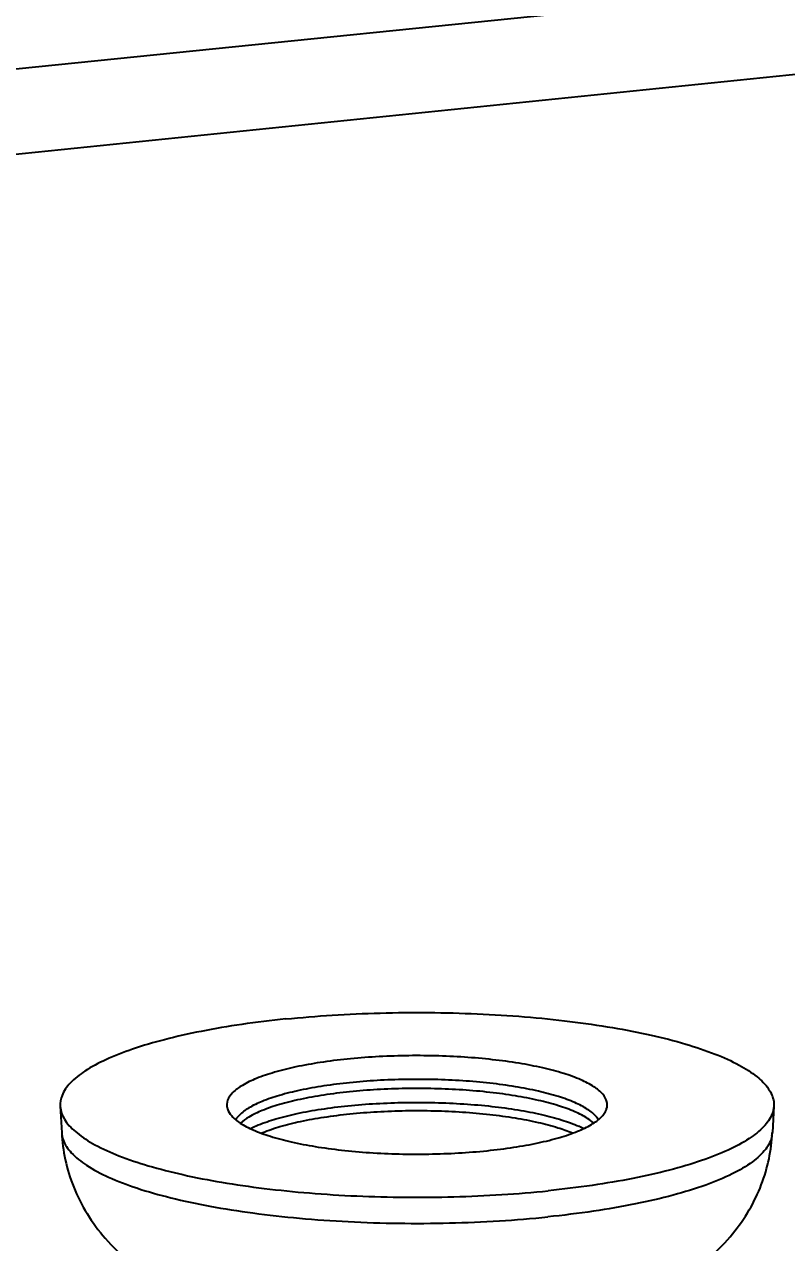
# Model space of a CAD drawing. Header units: millimetres. Extents: x -5407 to -45, y -6458 to 594.
# Drawn here: x -1918.17 to -1907.06, y -2036.01 to -2018.25 of the extents above; entities that cross this region are included whole.
import ezdxf

# ---------------------------------------------------------------- set-up
doc = ezdxf.new("R2010")
doc.units = ezdxf.units.MM
doc.layers.get('0').update_dxf_attribs({"linetype": 'CONTINUOUS'})
doc.layers.get('Defpoints').update_dxf_attribs({"linetype": 'CONTINUOUS'})
doc.layers.add('dim', color=3, linetype='CONTINUOUS', lineweight=9)
doc.styles.add('LongTou', font='romand.shx', dxfattribs={"width": 0.800000011920929, "bigfont": 'whgdtxt.shx'})
doc.dimstyles.new('YanXiu', dxfattribs={"dimtxt": 2.5, "dimasz": 2.2, "dimexe": 1, "dimexo": 0, "dimgap": 0.66, "dimtad": 0, "dimzin": 0, "dimdsep": 46, "dimtxsty": 'LongTou', "dimblk": 'CLOSEDBLANK', "dimcen": 0, "dimclrd": 256, "dimclre": 131, "dimclrt": 42, "dimadec": 0, "dimazin": 0, "dimtfac": 1, "dimtdec": 4, "dimtofl": 0, "dimtmove": 0, "dimatfit": 3, "dimldrblk": 'CLOSEDBLANK', "dimfxl": 0, "dimtolj": 1, "dimtzin": 0, "dimlwd": 0, "dimlwe": 0, "dimarcsym": 0})

# ---------------------------------------------------------------- blocks, each defined once
blk = doc.blocks.new('*U8')
at = {"color": 7}
for p, q in [((136.0627053739026, -61.36400860530284), (-37.24246439219723, -79.13862579670285)), ((135.2935398273028, -62.99328518280254), (-38.01148710119742, -80.7678877244025)), ((113.0083296390026, -82.70419591530253), (113.0345731591028, -83.1863798467025)), ((126.0070462359026, -82.70208983020257), (125.9809589666029, -83.18428224040281))]:
    blk.add_line(p, q, dxfattribs=at)
blk.add_arc((125.5411583294026, -83.16545478640273), 0.4394966705, 349.1465205213864, 357.5488054251883, dxfattribs=at)
for points, start_tangent, end_tangent in [([(117.1171859526028, -81.11463626570276), (117.9625343716027, -81.04479507100268), (118.8366598387029, -81.00540748920275), (119.7232784527027, -80.99720643270257), (120.6058743045028, -81.02034393270287), (121.4680070236027, -81.07438834100276), (122.2936178981026, -81.15833239560243), (123.0673288705027, -81.27061200190246), (123.7747288494027, -81.40913537580263), (124.4026420094028, -81.57132200890283), (124.9393730888028, -81.75415072860278), (125.3749251220029, -81.95421595890275), (125.7011855569026, -82.16779113570283), (125.9120772944027, -82.39089809500274), (126.0036718417027, -82.61938114500254), (126.0063915723026, -82.70200662020261)], (0.9947815970851752, 0.1020273203640497), (-0.05991559266191733, -0.9982034470767828)), ([(117.1171859526028, -81.11463626570276), (116.3163709910027, -81.21362975710281), (115.5750146484029, -81.33993008160269), (114.9069253039027, -81.4911838114026), (114.3245461602028, -81.66457285770275), (113.8387236215026, -81.85686697160281), (113.4585054108027, -82.06448391160257), (113.1909721793027, -82.28355616090266), (113.0411057393026, -82.51000295010272), (113.0086073495027, -82.70424855880265)], (-0.994781597084799, -0.1020273203677182), (0.04546620886222152, -0.9989658772208874)), ([(118.2332372610026, -81.84522088470248), (117.7448200514027, -81.90719473660283), (117.2998104055027, -81.98818515210269), (116.9091659376027, -82.08619787830276), (116.5825056110027, -82.19881951650268), (116.3278728870027, -82.32327694820287), (116.1515376685027, -82.45650561860248), (116.0578419136027, -82.59522499540253), (116.0490927229027, -82.73601934730277), (116.0533907232027, -82.75223510250271)], (-0.994781597086036, -0.102027320355656), (0.2900416981286108, -0.9570140089605126)), ([(122.9615813707028, -82.75108241710268), (122.9662754887026, -82.62296804450261), (122.8898626812029, -82.48356554170277), (122.7301694123028, -82.34898744030261), (122.4911278604027, -82.2225474999027), (122.1786240218025, -82.10735909120285), (121.8003527781027, -82.0062585354026), (121.3656284227027, -81.92173526360284), (120.8851553121026, -81.85587051920265), (120.3707642888025, -81.81028611080274), (119.8351213671026, -81.78610447800247), (119.2914158532026, -81.78392105270268), (118.7530355815027, -81.80378959810287), (118.2332372610026, -81.84522088470248)], (0.2802442940438549, 0.9599287138407004), (-0.9947815970848689, -0.1020273203670349)), ([(118.2789563737028, -82.27478820130273), (117.8080360330027, -82.33454191660257), (117.3789680188027, -82.41263097780256), (117.0023206128026, -82.50713167280264), (116.6873596580026, -82.61571951480255), (116.4418467222026, -82.73571946760285), (116.2718288556025, -82.86417535740247), (116.2064623986025, -82.94541951940255)], (-0.9947815970837757, -0.1020273203776941), (-0.5174587194437555, -0.8557081708571147)), ([(122.8090387604027, -82.94500566970282), (122.7687678854027, -82.89026530750243), (122.6147957652029, -82.76050858310282), (122.3843175989027, -82.6385981213025), (122.0830095106026, -82.52753632890244), (121.7182899733027, -82.43005757470246), (121.2991387868028, -82.34856202920264), (120.8358810341028, -82.28505700170263), (120.3399093353028, -82.24110477910244), (119.8234509247027, -82.21778938130274), (119.2992273558027, -82.21568431570267), (118.7801335988026, -82.23484112710275), (118.2789563737028, -82.27478820130273)], (-0.5202430219564469, 0.8540182656744667), (-0.9947815970842149, -0.1020273203734132)), ([(118.2789833550028, -82.4413161529028), (117.8080629780027, -82.50106987380286), (117.3789949865027, -82.5791589324026), (117.0023475634027, -82.67365963350267), (116.6873866441028, -82.78224746460273), (116.4418737027027, -82.90224741970269), (116.2912916084028, -83.01201582870272)], (-0.9947815970865143, -0.102027320350993), (-0.7348202543961043, -0.6782618916976277)), ([(122.7216684789028, -83.00837337670282), (122.6148227464028, -82.92703653470244), (122.3843445802027, -82.80512607300261), (122.0830364940027, -82.69406428120283), (121.7183169499026, -82.59658552530254), (121.2991657779025, -82.51508998250256), (120.8359080094028, -82.45158495270289), (120.3399362996026, -82.40763272960248), (119.8234779549025, -82.38431733410243), (119.2992543475027, -82.3822122672027), (118.7801606225025, -82.40136907640272), (118.2789833550028, -82.4413161529028)], (-0.7378179217481584, 0.6749997884053212), (-0.9947815970844326, -0.1020273203712905)), ([(113.0086073495027, -82.70424855880265), (113.0116963699027, -82.73960624680285), (113.1032909172027, -82.96808929680265), (113.3141826547026, -83.19119625610256), (113.6404430895027, -83.40477143290263), (114.0759951228026, -83.6048366632026), (114.6127262022028, -83.78766538290256), (115.2406393622027, -83.94985201600275), (115.9480393411027, -84.08837538990247), (116.7217503135025, -84.2006549962025), (117.5473611879027, -84.28459905080263), (118.4094939071028, -84.33864345910251), (119.2920897588028, -84.36178095910282), (120.1787083728027, -84.35357990260263), (121.0528338400027, -84.3141923208027), (121.8981822589026, -84.24435112610263)], (0.0454662088701593, -0.9989658772205261), (0.9947815970849239, 0.1020273203664991)), ([(116.0533907232027, -82.75223510250271), (116.1255055304027, -82.87542185010261), (116.2851987992026, -83.00999995150278), (116.5242403511027, -83.13643989190268), (116.8367441898026, -83.25162830050249), (117.2150154335027, -83.35272885640279), (117.6497397889027, -83.43725212820254), (118.1302128995026, -83.50311687260273), (118.6446039227026, -83.5487012809026), (119.1802468445028, -83.57288291380246), (119.7239523583025, -83.5750663391027), (120.2623326301027, -83.55519779370252), (120.7821309506026, -83.51376650710245)], (0.2900416981338947, -0.9570140089589111), (0.9947815970846995, 0.1020273203686876)), ([(116.4764683856026, -83.10765125600255), (116.6152442992027, -83.04572249040257), (116.9382647719026, -82.93435601030251), (117.3245569822027, -82.83743552610258), (117.7646063803027, -82.75734808510288), (118.2475770078026, -82.69606542070278)], (0.897358484512574, 0.4413023343166185), (0.9947815970822989, 0.1020273203920951)), ([(118.2475770078026, -82.69606542070278), (118.7615781233026, -82.65509611780271), (119.2939569425027, -82.6354488505026), (119.8316042447027, -82.63760774770253), (120.3612780135027, -82.66151973330261), (120.8699370882027, -82.70659603210288), (121.3450561309028, -82.77172668640287), (121.7749364561028, -82.85530801710274), (122.1489920556028, -82.9552817399026), (122.4580138910028, -83.06918657340248), (122.5373842309027, -83.10589141030277)], (0.9947815970851154, 0.1020273203646321), (0.898160691976498, -0.4396673417349742)), ([(118.2828230307027, -82.8434685359025), (118.7817985794027, -82.80368255100257), (119.2993619592025, -82.78455600360257), (119.8220727446028, -82.78663261450265), (120.3370365467026, -82.80986148440252), (120.8315756645027, -82.85367028160272), (121.2935095905027, -82.9169799586025), (121.7114607482026, -82.99823121940244), (122.0751332262028, -83.09542246060255), (122.3395657658027, -83.1907436191027)], (0.9947815970851281, 0.102027320364508), (0.922476614115388, -0.386052970990005)), ([(120.7821309506026, -83.51376650710245), (121.2705481601029, -83.45179265520255), (121.7155578060028, -83.3708022397027), (122.1062022739027, -83.27278951350263), (122.4328626006027, -83.1601678753027), (122.6874953245028, -83.03571044360251), (122.8638305431027, -82.90248177320245), (122.9575262980027, -82.76376239640285), (122.9615813707028, -82.75108241710268)], (0.9947815970861933, 0.1020273203541225), (0.2802442940509232, 0.9599287138386371)), ([(126.0063915723026, -82.70200662020261), (125.9742624722026, -82.84898444170267), (125.8243960322027, -83.07543123090272), (125.5568628007027, -83.29450348020282), (125.1766445900025, -83.50212042020257), (124.6908220513028, -83.69441453400259), (124.1084429076027, -83.86780358040278), (123.4403535632027, -84.01905731010265), (122.6989972206027, -84.14535763470258), (121.8981822589026, -84.24435112610263)], (-0.05991559265201388, -0.9982034470773771), (-0.9947815970842807, -0.1020273203727696)), ([(116.6764324649025, -83.1914699757026), (116.6963472285026, -83.18325811070281), (117.0104485479028, -83.0749985926027), (117.3860695604026, -82.98078717810267), (117.8139414091029, -82.90294803080269), (118.2828230307027, -82.8434685359025)], (0.9228399918083631, 0.3851835270609851), (0.9947815970826649, 0.1020273203885255)), ([(113.0345711499026, -83.18633364030256), (113.0998412924027, -83.67659188530251), (113.2531078611028, -84.17811003100269), (113.4962092099026, -84.65900808070273), (113.8298832079026, -85.11037691790261), (114.2548458990027, -85.52648942480255), (114.7710990834028, -85.90209471370281), (115.3525743600026, -86.22042262250261), (115.9597176193026, -86.47268837250249), (116.5862408672028, -86.67006368720286), (117.2330046622028, -86.82129094200263), (117.9042294233027, -86.93165730150258), (118.6088964876026, -87.0033412905027), (119.3381412087028, -87.03423006290268), (120.0722025086027, -87.02267961130246), (120.7689392334028, -86.9715416900026)], (0.05437285749032338, -0.9985207020229161), (0.994780974764853, 0.1020333878977312)), ([(113.0355996763028, -83.1863212988028), (113.0607222171027, -83.31510957120281), (113.2100770408028, -83.55112610610286), (113.4876345742027, -83.7792166175027), (113.8877445464027, -83.99473784040265), (114.4022618722029, -84.19330238410248), (115.0207124626027, -84.37086804720275), (115.7305064470029, -84.52382010480278), (116.5171944668027, -84.64904489410264), (117.3647618224027, -84.74399319960276), (118.2559544869027, -84.80673214750277), (119.1726303473029, -84.83598455370247), (120.0961285269027, -84.8311549237028), (121.0076492656026, -84.79234157480278), (121.8886366300026, -84.72033463480284)], (0.05694295152837402, -0.9983774337750415), (0.9947815970843078, 0.1020273203725052)), ([(120.7689590827026, -86.9715396383026), (121.4064477289025, -86.88807733760268), (122.0342700086026, -86.7675345539028), (122.6387649284027, -86.60952258390262), (123.2252467609028, -86.40826587930269), (123.7987662213027, -86.15289614340281), (124.3560083164027, -85.82875317070284), (124.8560736948027, -85.44251006380273), (125.2553781403026, -85.02685662350268), (125.5596457742026, -84.5906695033027), (125.7788337811025, -84.13513751770279), (125.9190062888026, -83.65960589930273), (125.9809602636028, -83.18424927880278)], (0.9947818879375091, 0.1020244844705682), (0.05405176057919951, 0.9985381350645998)), ([(125.9727932494027, -83.2482111713025), (125.8594137919026, -83.48497371110261), (125.6166123187027, -83.71578555050246), (125.2494522744028, -83.93531937500256), (124.7654079788026, -84.13910610890252), (124.1743331779026, -84.3229972421027), (123.4882604501026, -84.48324928140255), (122.7211562578027, -84.61659995740274), (121.8886366300026, -84.72033463480284)], (-0.189309781151057, -0.9819174134114025), (-0.9947815970842401, -0.1020273203731657))]:
    blk.add_spline(points, degree=3, dxfattribs=dict(at, start_tangent=start_tangent, end_tangent=end_tangent))
blk = doc.blocks.new('_ClosedBlank')
at = {"color": 0, "linetype": 'ByBlock', "lineweight": -2}
for p, q in [((-1, 0.1666666666666667), (0, 0)), ((-1, 0.1666666666666667), (-1, -0.1666666666666667)), ((0, 0), (-1, -0.1666666666666667))]:
    blk.add_line(p, q, dxfattribs=at)
blk = doc.blocks.new('*D32')
at = {"layer": 'Defpoints', "color": 0}
for p in [(-2146.664636326654, -1767.60267495292), (-2141.755969610967, -1788.480402703113), (-2274.657746722079, -1819.727602473446)]:
    blk.add_point(p, dxfattribs=at)
at = {"layer": 'dim', "color": 131, "lineweight": 5}
for p, q in [((-2141.755969610967, -1788.480402703113), (-2146.984899859539, -1766.24051792838)), ((-2274.657746722079, -1819.727602473446), (-2279.886676970651, -1797.487717698712))]:
    blk.add_line(p, q, dxfattribs=at)
at = {"layer": 'dim', "lineweight": 5}
for p, q in [((-2152.115990101701, -1768.884369931951), (-2198.514365832553, -1779.793323498981)), ((-2274.115059662718, -1797.568179744221), (-2227.716683931864, -1786.659226177191))]:
    blk.add_line(p, q, dxfattribs=at)
at = {"layer": 'dim', "lineweight": 5, "xscale": 5.600000000000001, "yscale": 5.600000000000001, "zscale": 5.600000000000001}
for p, rotation in [((-2146.664636326654, -1767.60267495292), 13.23079457676443), ((-2279.566413437765, -1798.849874723253), 193.2307945767645)]:
    blk.add_blockref('_ClosedBlank', p, dxfattribs=dict(at, rotation=rotation))
at = {"layer": 'dim', "color": 42, "insert": (-2213.115524882209, -1783.226274838086), "char_height": 7, "attachment_point": 5, "rotation": 13.230794576764433, "style": 'LongTou'}
blk.add_mtext('136.53', dxfattribs=at)
blk = doc.blocks.new('*D16')
at = {"layer": 'Defpoints', "color": 0}
for p in [(-2157.833414381767, -1794.314986469143), (-2261.089443675558, -1805.606216224011), (-2258.196219717373, -1817.911786272705)]:
    blk.add_point(p, dxfattribs=at)
at = {"layer": 'dim', "color": 131, "lineweight": 5}
for p, q in [((-2157.833414381767, -1794.314986469143), (-2161.046901872857, -1780.647259395914)), ((-2258.196219717373, -1817.911786272705), (-2261.409707208463, -1804.244059199475))]:
    blk.add_line(p, q, dxfattribs=at)
at = {"layer": 'dim', "lineweight": 5}
for p, q in [((-2166.177992114982, -1783.291111399556), (-2196.306881958148, -1790.374864982922)), ((-2255.638089900529, -1804.324521244904), (-2225.509200057364, -1797.240767661538))]:
    blk.add_line(p, q, dxfattribs=at)
at = {"layer": 'dim', "lineweight": 5, "xscale": 5.600000000000001, "yscale": 5.600000000000001, "zscale": 5.600000000000001}
for p, rotation in [((-2160.726638339953, -1782.009416420449), 13.23079457756161), ((-2261.089443675558, -1805.606216224011), 193.2307945775617)]:
    blk.add_blockref('_ClosedBlank', p, dxfattribs=dict(at, rotation=rotation))
at = {"layer": 'dim', "color": 42, "insert": (-2210.908041007756, -1793.80781632223), "char_height": 7, "attachment_point": 5, "rotation": 13.230794577561635, "style": 'LongTou'}
blk.add_mtext('103.10', dxfattribs=at)

msp = doc.modelspace()

# ---------------------------------------------------------------- block references
at = {"xscale": 0.7999999999999545, "yscale": 0.7999999999999545, "zscale": 0.7999999999999545}
msp.add_blockref('*U8', (-2008.051720677837, -1967.857778892804), dxfattribs=at)

# ---------------------------------------------------------------- dimensions: what is measured, and where the dimension line sits
at = {"layer": 'dim'}
for base, p1, p2, picture, middle in [((-5401.712116759405, -6458.244345272045), (-5273.719006363979, -6406.119417751521), (-5406.620783475091, -6437.366617521853), '*D32', (-326.0213366106946, 273.2354802181549)), ((-5287.2873094105, -6420.240804000954), (-5390.543338704292, -6431.532033755824), (-5290.180533368686, -6407.935233952261), '*D16', (-323.8138527362412, 262.6539387340108))]:
    dim = msp.add_linear_dim(base=base, p1=p1, p2=p2, dimstyle='YanXiu', override={"dimtxt": 7, "dimasz": 5.600000000000001, "dimexe": 1.3993, "dimgap": 1.3993}, dxfattribs=at)
    dim.commit()
    dim.dimension.update_dxf_attribs({"geometry": picture, "text_midpoint": middle, "dimtype": 160, "insert": (1887.094188271515, 2056.461755056241)})

doc.saveas('drawing.dxf')
